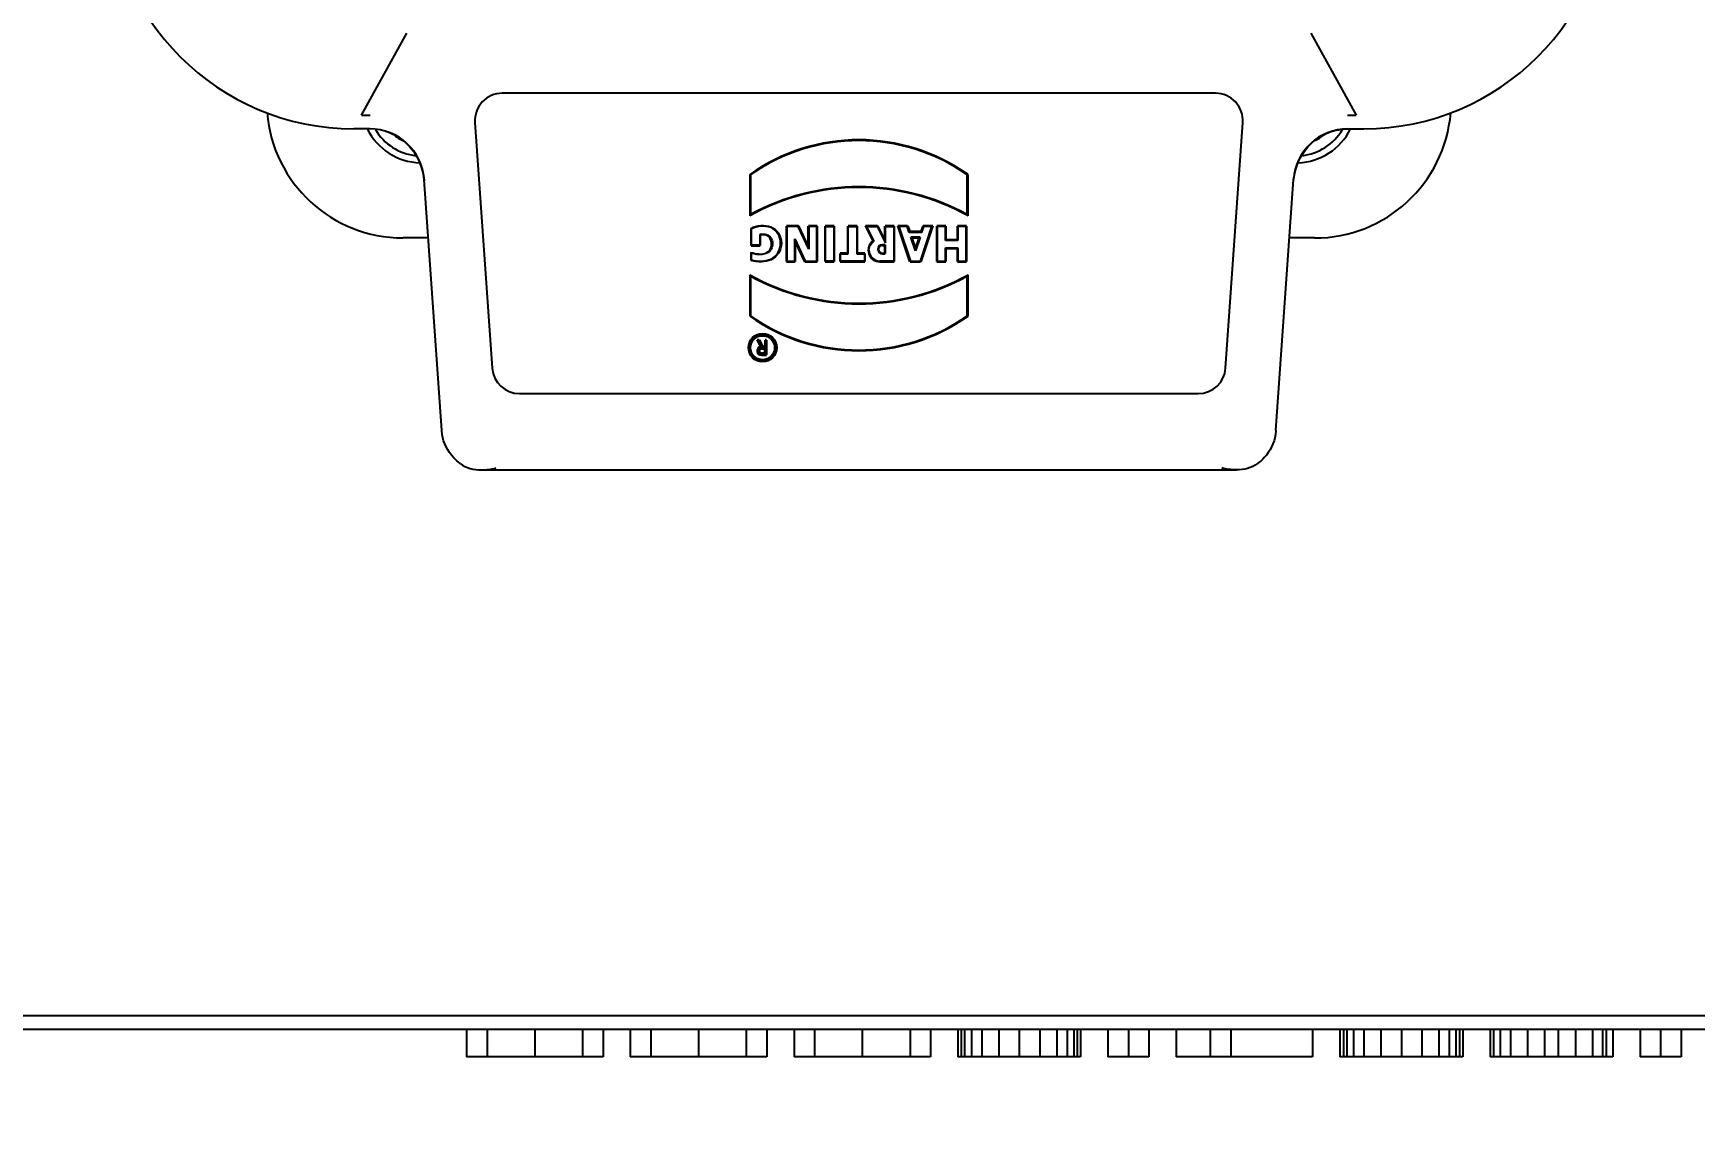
# Model space of a CAD drawing. Header units: millimetres. Extents: x 7426 to 8740, y 124 to 421.
# Drawn here: x 8105.94 to 8108.984, y 230.254 to 232.279 of the extents above; entities that cross this region are included whole.
import ezdxf

# ---------------------------------------------------------------- set-up
doc = ezdxf.new("R2010")
doc.units = ezdxf.units.MM
doc.layers.add('外形图', color=7, linetype='Continuous')
doc.layers.add('尺寸标注', color=7, linetype='Continuous')
doc.styles.add('微软雅黑', font='msyh.ttc')
doc.dimstyles.new('尺寸标注_1_20比例', dxfattribs={"dimtxt": 2.1, "dimasz": 1.7, "dimexe": 0.5, "dimexo": 0.4, "dimgap": 0.5, "dimtad": 1, "dimdec": 1, "dimlfac": 20, "dimdsep": 46, "dimtxsty": '微软雅黑', "dimcen": 0.09, "dimadec": 0, "dimazin": 0, "dimtp": 0.01, "dimtm": 0.01, "dimtfac": 1, "dimtdec": 1, "dimtofl": 0, "dimtmove": 0, "dimatfit": 3, "dimfxl": 1, "dimtolj": 1, "dimarcsym": 0})

# ---------------------------------------------------------------- blocks, each defined once
blk = doc.blocks.new('*D1019')
at = {"layer": 'Defpoints', "color": 0}
for p in [(8102.3775, 234.128), (8113.6278, 234.0461), (8102.3775, 224.774)]:
    blk.add_point(p, dxfattribs=at)
at = {"layer": '尺寸标注', "color": 0, "linetype": 'Continuous', "lineweight": -2}
for p, q in [((8102.3775, 233.728), (8102.3775, 224.274)), ((8113.6278, 233.6461), (8113.6278, 224.274)), ((8111.9278, 224.774), (8104.0775, 224.774))]:
    blk.add_line(p, q, dxfattribs=at)
at = {"layer": '尺寸标注', "color": 0}
for points in [[(8104.0775, 225.0573), (8104.0775, 224.4907), (8102.3775, 224.774)], [(8111.9278, 224.4907), (8111.9278, 225.0573), (8113.6278, 224.774)]]:
    blk.add_solid(points, dxfattribs=at)
at = {"layer": '尺寸标注', "color": 0, "insert": (8108.0026, 226.3599), "char_height": 2.1, "attachment_point": 5, "style": '微软雅黑'}
blk.add_mtext('\\A1;\\A1;225', dxfattribs=at)

msp = doc.modelspace()

# ---------------------------------------------------------------- linework, layer by layer
at = {"layer": '外形图', "color": 0, "linetype": 'Continuous'}
for p, q in [((8106.5415, 232.1286), (8106.6248, 232.2786)), ((8108.2805, 232.2786), (8108.3638, 232.1286)), ((8108.106, 232.1686), (8106.7992, 232.1686)), ((8106.5415, 232.1286), (8106.5573, 232.1286)), ((8108.348, 232.1286), (8108.3638, 232.1286)), ((8106.5566, 232.1036), (8106.5276, 232.1036)), ((8106.5849, 232.0993), (8106.5875, 232.0985)), ((8106.7493, 232.1151), (8106.7808, 231.6651)), ((8108.1245, 231.6651), (8108.1559, 232.1151)), ((8108.3486, 232.1036), (8108.3777, 232.1036)), ((8106.61, 232.0878), (8106.614, 232.085)), ((8108.2869, 232.0817), (8108.2911, 232.0849)), ((8106.6542, 232.0212), (8106.6556, 232.0143)), ((8106.6556, 232.0143), (8106.6565, 232.0082)), ((8106.6885, 231.5511), (8106.6564, 232.0106)), ((8107.2526, 232.0196), (8107.2526, 231.9442)), ((8107.2539, 232.019), (8107.2539, 231.9464)), ((8107.6526, 232.0193), (8107.6513, 232.0193)), ((8107.6513, 231.9464), (8107.6513, 232.019)), ((8107.6526, 231.9442), (8107.6526, 232.0193)), ((8108.2167, 231.5511), (8108.2489, 232.0106)), ((8108.249, 232.0099), (8108.25, 232.0162)), ((8108.25, 232.0162), (8108.2514, 232.0227)), ((8107.2546, 231.9212), (8107.2546, 231.8899)), ((8107.2559, 231.8899), (8107.2559, 231.9204)), ((8107.2713, 231.9104), (8107.2723, 231.9104)), ((8107.3194, 231.9254), (8107.3194, 231.8607)), ((8107.3418, 231.926), (8107.3201, 231.926)), ((8107.3207, 231.9254), (8107.3201, 231.9254)), ((8107.3201, 231.9254), (8107.3201, 231.9247)), ((8107.3414, 231.9247), (8107.3207, 231.9247)), ((8107.3207, 231.9247), (8107.3207, 231.8613)), ((8107.3421, 231.9255), (8107.3412, 231.9251)), ((8107.3607, 231.8833), (8107.3414, 231.9247)), ((8107.3418, 231.9247), (8107.3418, 231.9257)), ((8107.3422, 231.926), (8107.3594, 231.8892)), ((8107.3594, 231.9254), (8107.3594, 231.8892)), ((8107.376, 231.926), (8107.3601, 231.926)), ((8107.3607, 231.9254), (8107.3601, 231.9254)), ((8107.3601, 231.9254), (8107.3601, 231.9247)), ((8107.3753, 231.9247), (8107.3607, 231.9247)), ((8107.3607, 231.9247), (8107.3607, 231.8833)), ((8107.376, 231.9254), (8107.3753, 231.9254)), ((8107.3753, 231.8613), (8107.3753, 231.9247)), ((8107.376, 231.9247), (8107.376, 231.9254)), ((8107.3766, 231.8607), (8107.3766, 231.9254)), ((8107.3902, 231.9254), (8107.3902, 231.8607)), ((8107.4076, 231.926), (8107.3909, 231.926)), ((8107.3915, 231.9254), (8107.3909, 231.9254)), ((8107.3909, 231.9254), (8107.3909, 231.9247)), ((8107.3915, 231.9247), (8107.4069, 231.9247)), ((8107.3915, 231.8613), (8107.3915, 231.9247)), ((8107.4076, 231.9254), (8107.4069, 231.9254)), ((8107.4069, 231.9247), (8107.4069, 231.8613)), ((8107.4076, 231.9247), (8107.4076, 231.9254)), ((8107.4082, 231.8607), (8107.4082, 231.9254)), ((8107.432, 231.9254), (8107.432, 231.8754)), ((8107.4494, 231.926), (8107.4327, 231.926)), ((8107.4333, 231.9254), (8107.4327, 231.9254)), ((8107.4327, 231.9254), (8107.4327, 231.9247)), ((8107.4333, 231.9247), (8107.4487, 231.9247)), ((8107.4333, 231.8747), (8107.4333, 231.9247)), ((8107.4494, 231.9254), (8107.4487, 231.9254)), ((8107.4487, 231.9247), (8107.4487, 231.8747)), ((8107.4494, 231.9247), (8107.4494, 231.9254)), ((8107.45, 231.8754), (8107.45, 231.9254)), ((8107.4866, 231.926), (8107.465, 231.926)), ((8107.465, 231.926), (8107.4672, 231.9247)), ((8107.4788, 231.8984), (8107.465, 231.926)), ((8107.4672, 231.9247), (8107.4862, 231.9247)), ((8107.4805, 231.898), (8107.4672, 231.9247)), ((8107.4869, 231.9255), (8107.486, 231.9251)), ((8107.4862, 231.9247), (8107.5011, 231.8949)), ((8107.4866, 231.9247), (8107.4866, 231.9257)), ((8107.487, 231.926), (8107.4875, 231.9252)), ((8107.4875, 231.9252), (8107.4998, 231.9007)), ((8107.4998, 231.9254), (8107.4998, 231.9007)), ((8107.5172, 231.926), (8107.5005, 231.926)), ((8107.5011, 231.9254), (8107.5005, 231.9254)), ((8107.5005, 231.9254), (8107.5005, 231.9247)), ((8107.5011, 231.9247), (8107.5165, 231.9247)), ((8107.5011, 231.8949), (8107.5011, 231.9247)), ((8107.5172, 231.9254), (8107.5165, 231.9254)), ((8107.5165, 231.9247), (8107.5165, 231.8613)), ((8107.5172, 231.9247), (8107.5172, 231.9254)), ((8107.5178, 231.8607), (8107.5178, 231.9254)), ((8107.5418, 231.926), (8107.5242, 231.926)), ((8107.5242, 231.926), (8107.5261, 231.9247)), ((8107.5462, 231.86), (8107.5242, 231.926)), ((8107.5413, 231.9247), (8107.5261, 231.9247)), ((8107.5261, 231.9247), (8107.5472, 231.8613)), ((8107.542, 231.9254), (8107.5411, 231.9252)), ((8107.5449, 231.9139), (8107.5413, 231.9247)), ((8107.5418, 231.9247), (8107.5418, 231.9256)), ((8107.5422, 231.926), (8107.5458, 231.9152)), ((8107.5447, 231.9144), (8107.5452, 231.9145)), ((8107.5676, 231.9139), (8107.5449, 231.9139)), ((8107.5671, 231.9152), (8107.5454, 231.9152)), ((8107.5454, 231.9148), (8107.5454, 231.9146)), ((8107.5454, 231.9146), (8107.5456, 231.9146)), ((8107.5454, 231.9144), (8107.5454, 231.9139)), ((8107.5653, 231.8613), (8107.5864, 231.9247)), ((8107.5882, 231.926), (8107.5662, 231.86)), ((8107.5666, 231.9152), (8107.5702, 231.926)), ((8107.5669, 231.9146), (8107.5671, 231.9146)), ((8107.5671, 231.9146), (8107.5671, 231.9148)), ((8107.5671, 231.9139), (8107.5671, 231.9144)), ((8107.5673, 231.9145), (8107.5677, 231.9144)), ((8107.5712, 231.9247), (8107.5676, 231.9139)), ((8107.5713, 231.9252), (8107.5705, 231.9254)), ((8107.5882, 231.926), (8107.5707, 231.926)), ((8107.5707, 231.9256), (8107.5707, 231.9247)), ((8107.5864, 231.9247), (8107.5712, 231.9247)), ((8107.5864, 231.9247), (8107.5882, 231.926)), ((8107.5946, 231.9254), (8107.5946, 231.8607)), ((8107.612, 231.926), (8107.5953, 231.926)), ((8107.5959, 231.9254), (8107.5953, 231.9254)), ((8107.5953, 231.9254), (8107.5953, 231.9247)), ((8107.6113, 231.9247), (8107.5959, 231.9247)), ((8107.5959, 231.9247), (8107.5959, 231.8613)), ((8107.612, 231.9254), (8107.6113, 231.9254)), ((8107.6113, 231.8987), (8107.6113, 231.9247)), ((8107.612, 231.9247), (8107.612, 231.9254)), ((8107.6126, 231.8994), (8107.6126, 231.9254)), ((8107.6326, 231.9254), (8107.6326, 231.8994)), ((8107.65, 231.926), (8107.6333, 231.926)), ((8107.6339, 231.9254), (8107.6333, 231.9254)), ((8107.6333, 231.9254), (8107.6333, 231.9247)), ((8107.6493, 231.9247), (8107.6339, 231.9247)), ((8107.6339, 231.9247), (8107.6339, 231.8987)), ((8107.65, 231.9254), (8107.6493, 231.9254)), ((8107.6493, 231.8613), (8107.6493, 231.9247)), ((8107.65, 231.9247), (8107.65, 231.9254)), ((8107.6506, 231.8607), (8107.6506, 231.9254)), ((8106.6639, 231.9036), (8106.6175, 231.9036)), ((8107.272, 231.8905), (8107.2553, 231.8905)), ((8107.2553, 231.8892), (8107.272, 231.8892)), ((8107.2713, 231.9097), (8107.2713, 231.8899)), ((8107.2725, 231.9097), (8107.2726, 231.9092)), ((8107.2726, 231.8899), (8107.2726, 231.9097)), ((8107.2903, 231.9029), (8107.2915, 231.9036)), ((8107.3353, 231.902), (8107.3543, 231.8613)), ((8107.3353, 231.902), (8107.3366, 231.896)), ((8107.3353, 231.8613), (8107.3353, 231.902)), ((8107.3534, 231.86), (8107.3366, 231.896)), ((8107.3366, 231.8607), (8107.3366, 231.896)), ((8107.3607, 231.8833), (8107.3594, 231.8892)), ((8107.4788, 231.8984), (8107.4794, 231.8981)), ((8107.4794, 231.8981), (8107.4797, 231.8983)), ((8107.4798, 231.8978), (8107.48, 231.8977)), ((8107.5005, 231.8913), (8107.4956, 231.8913)), ((8107.4956, 231.89), (8107.5005, 231.89)), ((8107.5007, 231.8968), (8107.4998, 231.9005)), ((8107.4998, 231.8907), (8107.4998, 231.8754)), ((8107.5011, 231.8949), (8107.5007, 231.8968)), ((8107.5011, 231.8754), (8107.5011, 231.8907)), ((8107.5647, 231.9053), (8107.5477, 231.9053)), ((8107.5496, 231.904), (8107.5477, 231.9053)), ((8107.5562, 231.8799), (8107.5477, 231.9053)), ((8107.5496, 231.904), (8107.5629, 231.904)), ((8107.5496, 231.904), (8107.5562, 231.884)), ((8107.5647, 231.9053), (8107.5562, 231.8799)), ((8107.5562, 231.884), (8107.5629, 231.904)), ((8107.5562, 231.8799), (8107.5562, 231.884)), ((8107.5629, 231.904), (8107.5647, 231.9053)), ((8107.6339, 231.8987), (8107.6113, 231.8987)), ((8107.6113, 231.8853), (8107.6339, 231.8853)), ((8107.6113, 231.8613), (8107.6113, 231.8853)), ((8107.6333, 231.9), (8107.612, 231.9)), ((8107.612, 231.884), (8107.6333, 231.884)), ((8107.6126, 231.8607), (8107.6126, 231.8847)), ((8107.6326, 231.8847), (8107.6326, 231.8607)), ((8107.6339, 231.8853), (8107.6339, 231.8613)), ((8108.2875, 231.9036), (8108.2414, 231.9036)), ((8107.2546, 231.8772), (8107.2546, 231.8633)), ((8107.2551, 231.8633), (8107.2553, 231.8633)), ((8107.2553, 231.8633), (8107.2552, 231.8631)), ((8107.2555, 231.8639), (8107.2553, 231.8635)), ((8107.2555, 231.8633), (8107.2559, 231.8633)), ((8107.2559, 231.8633), (8107.2559, 231.8755)), ((8107.3201, 231.8613), (8107.3201, 231.8607)), ((8107.3201, 231.8607), (8107.3207, 231.8607)), ((8107.3201, 231.86), (8107.336, 231.86)), ((8107.3207, 231.8613), (8107.3353, 231.8613)), ((8107.3353, 231.8607), (8107.336, 231.8607)), ((8107.336, 231.8607), (8107.336, 231.8613)), ((8107.3536, 231.8606), (8107.3544, 231.861)), ((8107.3538, 231.8613), (8107.3538, 231.8604)), ((8107.3538, 231.86), (8107.376, 231.86)), ((8107.3543, 231.8613), (8107.3753, 231.8613)), ((8107.3753, 231.8607), (8107.376, 231.8607)), ((8107.376, 231.8607), (8107.376, 231.8613)), ((8107.3909, 231.8613), (8107.3909, 231.8607)), ((8107.3909, 231.8607), (8107.3915, 231.8607)), ((8107.3909, 231.86), (8107.4076, 231.86)), ((8107.4069, 231.8613), (8107.3915, 231.8613)), ((8107.4069, 231.8607), (8107.4076, 231.8607)), ((8107.4076, 231.8607), (8107.4076, 231.8613)), ((8107.4178, 231.8754), (8107.4178, 231.8607)), ((8107.4327, 231.876), (8107.4185, 231.876)), ((8107.4191, 231.8754), (8107.4185, 231.8754)), ((8107.4185, 231.8754), (8107.4185, 231.8747)), ((8107.4185, 231.8613), (8107.4185, 231.8607)), ((8107.4185, 231.8607), (8107.4191, 231.8607)), ((8107.4185, 231.86), (8107.4636, 231.86)), ((8107.4191, 231.8747), (8107.4333, 231.8747)), ((8107.4191, 231.8613), (8107.4191, 231.8747)), ((8107.4629, 231.8613), (8107.4191, 231.8613)), ((8107.4487, 231.8747), (8107.4629, 231.8747)), ((8107.4636, 231.876), (8107.4494, 231.876)), ((8107.4636, 231.8754), (8107.4629, 231.8754)), ((8107.4629, 231.8747), (8107.4629, 231.8613)), ((8107.4629, 231.8607), (8107.4636, 231.8607)), ((8107.4636, 231.8747), (8107.4636, 231.8754)), ((8107.4636, 231.8607), (8107.4636, 231.8613)), ((8107.4642, 231.8607), (8107.4642, 231.8754)), ((8107.5165, 231.8613), (8107.4909, 231.8613)), ((8107.4909, 231.86), (8107.5172, 231.86)), ((8107.4956, 231.876), (8107.4998, 231.876)), ((8107.4956, 231.8747), (8107.5005, 231.8747)), ((8107.5165, 231.8607), (8107.5172, 231.8607)), ((8107.5172, 231.8607), (8107.5172, 231.8613)), ((8107.5465, 231.8606), (8107.5473, 231.8609)), ((8107.5467, 231.8613), (8107.5467, 231.8605)), ((8107.5467, 231.86), (8107.5658, 231.86)), ((8107.5472, 231.8613), (8107.5653, 231.8613)), ((8107.5651, 231.8609), (8107.566, 231.8606)), ((8107.5658, 231.8605), (8107.5658, 231.8613)), ((8107.5953, 231.8613), (8107.5953, 231.8607)), ((8107.5953, 231.8607), (8107.5959, 231.8607)), ((8107.5953, 231.86), (8107.612, 231.86)), ((8107.5959, 231.8613), (8107.6113, 231.8613)), ((8107.6113, 231.8607), (8107.612, 231.8607)), ((8107.612, 231.8607), (8107.612, 231.8613)), ((8107.6333, 231.8613), (8107.6333, 231.8607)), ((8107.6333, 231.8607), (8107.6339, 231.8607)), ((8107.6333, 231.86), (8107.65, 231.86)), ((8107.6339, 231.8613), (8107.6493, 231.8613)), ((8107.6493, 231.8607), (8107.65, 231.8607)), ((8107.65, 231.8607), (8107.65, 231.8613)), ((8107.2526, 231.836), (8107.2526, 231.7609)), ((8107.2539, 231.8338), (8107.2539, 231.7612)), ((8107.6513, 231.7612), (8107.6513, 231.8338)), ((8107.6526, 231.7606), (8107.6526, 231.836)), ((8107.2526, 231.7609), (8107.2539, 231.7609)), ((8107.2702, 231.7168), (8107.2661, 231.7168)), ((8107.2682, 231.7155), (8107.2661, 231.7168)), ((8107.2722, 231.7045), (8107.2661, 231.7168)), ((8107.2698, 231.7155), (8107.2682, 231.7155)), ((8107.2682, 231.7155), (8107.2742, 231.7035)), ((8107.2704, 231.7162), (8107.2696, 231.7158)), ((8107.2758, 231.7035), (8107.2698, 231.7155)), ((8107.2702, 231.7155), (8107.2702, 231.7164)), ((8107.2706, 231.7168), (8107.2766, 231.7048)), ((8107.2808, 231.7021), (8107.2741, 231.7021)), ((8107.2741, 231.7008), (8107.2808, 231.7008)), ((8107.2756, 231.7038), (8107.2759, 231.704)), ((8107.2814, 231.7035), (8107.2758, 231.7035)), ((8107.2808, 231.7048), (8107.2762, 231.7048)), ((8107.2762, 231.7044), (8107.2762, 231.7041)), ((8107.2762, 231.7041), (8107.2764, 231.7042)), ((8107.2762, 231.7038), (8107.2762, 231.7035)), ((8107.2801, 231.7161), (8107.2801, 231.7041)), ((8107.2801, 231.6928), (8107.2801, 231.7008)), ((8107.2834, 231.7168), (8107.2808, 231.7168)), ((8107.2814, 231.7161), (8107.2808, 231.7161)), ((8107.2808, 231.7161), (8107.2808, 231.7155)), ((8107.2808, 231.7035), (8107.2808, 231.7038)), ((8107.2828, 231.7155), (8107.2814, 231.7155)), ((8107.2814, 231.7155), (8107.2814, 231.7035)), ((8107.2814, 231.6921), (8107.2814, 231.7014)), ((8107.2834, 231.7161), (8107.2828, 231.7161)), ((8107.2828, 231.6901), (8107.2828, 231.7155)), ((8107.2834, 231.7155), (8107.2834, 231.7161)), ((8107.2841, 231.6894), (8107.2841, 231.7161)), ((8107.2808, 231.6928), (8107.2741, 231.6928)), ((8107.2741, 231.6915), (8107.2808, 231.6915)), ((8107.2741, 231.6901), (8107.2828, 231.6901)), ((8107.2741, 231.6888), (8107.2834, 231.6888)), ((8107.2828, 231.6894), (8107.2834, 231.6894)), ((8107.2834, 231.6894), (8107.2834, 231.6901)), ((8106.8307, 231.6186), (8108.0746, 231.6186)), ((8106.6892, 231.5435), (8106.6885, 231.5511)), ((8108.2167, 231.5511), (8108.216, 231.5435)), ((8106.7608, 231.4786), (8108.1444, 231.4786)), ((8113.1278, 230.4785), (8102.8775, 230.4785)), ((8113.1278, 230.4535), (8102.8775, 230.4535)), ((8106.7339, 230.4535), (8106.7339, 230.4035)), ((8106.7714, 230.4535), (8106.7714, 230.4035)), ((8106.8589, 230.4535), (8106.8589, 230.4035)), ((8106.9464, 230.4535), (8106.9464, 230.4035)), ((8106.9839, 230.4535), (8106.9839, 230.4035)), ((8107.0339, 230.4535), (8107.0339, 230.4035)), ((8107.0714, 230.4535), (8107.0714, 230.4035)), ((8107.1589, 230.4535), (8107.1589, 230.4035)), ((8107.2464, 230.4535), (8107.2464, 230.4035)), ((8107.2839, 230.4535), (8107.2839, 230.4035)), ((8107.3339, 230.4535), (8107.3339, 230.4035)), ((8107.3714, 230.4535), (8107.3714, 230.4035)), ((8107.4589, 230.4535), (8107.4589, 230.4035)), ((8107.5464, 230.4535), (8107.5464, 230.4035)), ((8107.5839, 230.4535), (8107.5839, 230.4035)), ((8107.6339, 230.4535), (8107.6339, 230.4035)), ((8107.6401, 230.4535), (8107.6401, 230.4035)), ((8107.6464, 230.4535), (8107.6464, 230.4035)), ((8107.6589, 230.4535), (8107.6589, 230.4035)), ((8107.6776, 230.4535), (8107.6776, 230.4035)), ((8107.7089, 230.4535), (8107.7089, 230.4035)), ((8107.7464, 230.4535), (8107.7464, 230.4035)), ((8107.7839, 230.4535), (8107.7839, 230.4035)), ((8107.8151, 230.4535), (8107.8151, 230.4035)), ((8107.8339, 230.4535), (8107.8339, 230.4035)), ((8107.8464, 230.4535), (8107.8464, 230.4035)), ((8107.8526, 230.4535), (8107.8526, 230.4035)), ((8107.8589, 230.4535), (8107.8589, 230.4035)), ((8107.9089, 230.4535), (8107.9089, 230.4035)), ((8107.9464, 230.4535), (8107.9464, 230.4035)), ((8107.9839, 230.4535), (8107.9839, 230.4035)), ((8108.0339, 230.4535), (8108.0339, 230.4035)), ((8108.0964, 230.4535), (8108.0964, 230.4035)), ((8108.1339, 230.4535), (8108.1339, 230.4035)), ((8108.2839, 230.4535), (8108.2839, 230.4035)), ((8108.3339, 230.4535), (8108.3339, 230.4035)), ((8108.3402, 230.4535), (8108.3402, 230.4035)), ((8108.3464, 230.4535), (8108.3464, 230.4035)), ((8108.3589, 230.4535), (8108.3589, 230.4035)), ((8108.3777, 230.4535), (8108.3777, 230.4035)), ((8108.4089, 230.4535), (8108.4089, 230.4035)), ((8108.4464, 230.4535), (8108.4464, 230.4035)), ((8108.4839, 230.4535), (8108.4839, 230.4035)), ((8108.5152, 230.4535), (8108.5152, 230.4035)), ((8108.5339, 230.4535), (8108.5339, 230.4035)), ((8108.5464, 230.4535), (8108.5464, 230.4035)), ((8108.5527, 230.4535), (8108.5527, 230.4035)), ((8108.5589, 230.4535), (8108.5589, 230.4035)), ((8108.6089, 230.4535), (8108.6089, 230.4035)), ((8108.6152, 230.4535), (8108.6152, 230.4035)), ((8108.6277, 230.4535), (8108.6277, 230.4035)), ((8108.6464, 230.4535), (8108.6464, 230.4035)), ((8108.6777, 230.4535), (8108.6777, 230.4035)), ((8108.7089, 230.4535), (8108.7089, 230.4035)), ((8108.7339, 230.4535), (8108.7339, 230.4035)), ((8108.7652, 230.4535), (8108.7652, 230.4035)), ((8108.7964, 230.4535), (8108.7964, 230.4035)), ((8108.8152, 230.4535), (8108.8152, 230.4035)), ((8108.8214, 230.4535), (8108.8214, 230.4035)), ((8108.8339, 230.4535), (8108.8339, 230.4035)), ((8108.8839, 230.4535), (8108.8839, 230.4035)), ((8108.9214, 230.4535), (8108.9214, 230.4035)), ((8108.9589, 230.4535), (8108.9589, 230.4035)), ((8106.9839, 230.4035), (8106.7339, 230.4035)), ((8107.2839, 230.4035), (8107.0339, 230.4035)), ((8107.5839, 230.4035), (8107.3339, 230.4035)), ((8107.8589, 230.4035), (8107.6339, 230.4035)), ((8107.9839, 230.4035), (8107.9089, 230.4035)), ((8108.2839, 230.4035), (8108.0339, 230.4035)), ((8108.5589, 230.4035), (8108.3339, 230.4035)), ((8108.8339, 230.4035), (8108.6089, 230.4035)), ((8108.9589, 230.4035), (8108.8839, 230.4035))]:
    msp.add_line(p, q, dxfattribs=at)
for points in [[(8106.5875, 232.0985), (8106.5898, 232.0977), (8106.5938, 232.0962), (8106.5978, 232.0945), (8106.6018, 232.0925), (8106.6059, 232.0903), (8106.61, 232.0878)], [(8108.2911, 232.0849), (8108.2953, 232.0878), (8108.2997, 232.0904), (8108.3041, 232.0928), (8108.3086, 232.095), (8108.3131, 232.0969), (8108.3177, 232.0985)], [(8108.3177, 232.0985), (8108.3222, 232.0999), (8108.3266, 232.101), (8108.331, 232.1019), (8108.3352, 232.1026), (8108.3392, 232.1031), (8108.3429, 232.1034), (8108.3462, 232.1036), (8108.3481, 232.1036), (8108.3483, 232.1036)], [(8106.614, 232.085), (8106.618, 232.082), (8106.622, 232.0786), (8106.6258, 232.075), (8106.6295, 232.0711)], [(8106.6295, 232.0711), (8106.6332, 232.0669), (8106.6366, 232.0623)], [(8108.2644, 232.0558), (8108.2678, 232.061), (8108.2713, 232.0658)], [(8108.2713, 232.0658), (8108.275, 232.0703), (8108.2788, 232.0744), (8108.2828, 232.0782), (8108.2869, 232.0817)], [(8106.6366, 232.0623), (8106.6399, 232.0573), (8106.6431, 232.0519)], [(8106.6431, 232.0519), (8106.6459, 232.0462), (8106.6485, 232.0402), (8106.6508, 232.034)], [(8106.6508, 232.034), (8106.6527, 232.0276), (8106.6542, 232.0212)], [(8108.2514, 232.0227), (8108.2531, 232.0296), (8108.2554, 232.0367), (8108.2582, 232.0436)], [(8108.2582, 232.0436), (8108.2612, 232.0501), (8108.2644, 232.0558)]]:
    msp.add_lwpolyline(points, dxfattribs=at)
for radius in [0.026, 0.0247, 0.0233, 0.022]:
    msp.add_circle((8107.2762, 231.7026), radius, dxfattribs=at)
for centre, radius, start, end in [((8106.5276, 232.5536), 0.45, 180, 270), ((8108.3777, 232.5536), 0.45, 270, 0), ((8106.7992, 232.1186), 0.05, 90, 184), ((8108.106, 232.1186), 0.05, 356, 90), ((8106.6176, 232.1536), 0.25, 184.685, 269.9678), ((8108.2877, 232.1536), 0.25, 269.9678, 355.2454), ((8106.6526, 232.1536), 0.1125, 206.5062, 267.9797), ((8106.5566, 232.0036), 0.1, 3.9975, 90), ((8106.6526, 232.1536), 0.1, 211.0208, 263.394), ((8106.6526, 232.1536), 0.08, 229.2229, 244.5826), ((8108.3486, 232.0036), 0.1, 90, 176.001), ((8108.2527, 232.1536), 0.1125, 272.527, 333.4714), ((8108.2527, 232.1536), 0.1, 276.5906, 328.9766), ((8108.2527, 232.1536), 0.08, 295.3853, 310.8026), ((8107.4526, 231.7373), 0.346, 54.6876, 125.3124), ((8107.4526, 231.7373), 0.3447, 54.8003, 125.1997), ((8107.4526, 231.5844), 0.4116, 60.928, 119.072), ((8107.4526, 231.5844), 0.4129, 61.2371, 118.7629), ((8107.6259, 231.7258), 0.4324, 149.3262, 149.6688), ((8107.2565, 231.7123), 0.4591, 30.3411, 30.6638), ((8107.4909, 231.8811), 0.0211, 125.005, 270), ((8107.4909, 231.8811), 0.0198, 180, 270), ((8107.4952, 231.8758), 0.0266, 123.3978, 125.7907), ((8107.4956, 231.883), 0.00831, 90, 270), ((8107.4956, 231.883), 0.007, 90, 270), ((8107.3578, 231.9558), 0.1297, 217.304, 218.2502), ((8107.2748, 231.9234), 0.0639, 251.5665, 252.6258), ((8107.4526, 232.1958), 0.4116, 240.928, 299.072), ((8107.6488, 232.0679), 0.4591, 210.3411, 210.6638), ((8107.4526, 232.1958), 0.4129, 241.2371, 298.7629), ((8107.2794, 232.0544), 0.4324, 329.3262, 329.6688), ((8107.4526, 232.0429), 0.346, 234.6876, 305.3124), ((8107.4526, 232.0429), 0.3447, 234.8003, 305.1997), ((8107.2741, 231.6968), 0.008, 103.6507, 270), ((8107.2741, 231.6968), 0.00669, 88.9618, 270), ((8107.2741, 231.6968), 0.00531, 90, 270), ((8107.2741, 231.6968), 0.004, 90, 270), ((8106.8307, 231.6686), 0.05, 184, 270), ((8108.0746, 231.6686), 0.05, 270, 356)]:
    msp.add_arc(centre, radius, start, end, dxfattribs=at)
for points in [[(8107.2546, 231.9212), (8107.2653, 231.9274), (8107.28, 231.9279), (8107.2916, 231.9237)], [(8107.2912, 231.9225), (8107.2801, 231.9265), (8107.2663, 231.926), (8107.2559, 231.9204)], [(8107.2723, 231.9104), (8107.2789, 231.9119), (8107.288, 231.9094), (8107.2915, 231.9036)], [(8107.2903, 231.9029), (8107.2871, 231.9083), (8107.2787, 231.9106), (8107.2726, 231.9092)], [(8107.2908, 231.8836), (8107.2936, 231.8894), (8107.2935, 231.8973), (8107.2903, 231.9029)], [(8107.2915, 231.9036), (8107.2955, 231.8981), (8107.295, 231.8892), (8107.292, 231.883)], [(8107.4711, 231.8811), (8107.4711, 231.8872), (8107.4747, 231.8938), (8107.4796, 231.8973)], [(8107.2918, 231.8636), (8107.2808, 231.8588), (8107.2672, 231.8589), (8107.2557, 231.8625)], [(8107.2559, 231.8638), (8107.2671, 231.86), (8107.2805, 231.8601), (8107.2913, 231.8648)], [(8106.7224, 231.4903), (8106.7331, 231.4823), (8106.7474, 231.4786), (8106.7608, 231.4786)], [(8108.1829, 231.4903), (8108.1721, 231.4823), (8108.1578, 231.4786), (8108.1444, 231.4786)], [(8106.7608, 231.4786), (8106.7699, 231.4786), (8106.7789, 231.48), (8106.7877, 231.4824)], [(8108.1444, 231.4786), (8108.1354, 231.4786), (8108.1263, 231.48), (8108.1176, 231.4824)]]:
    msp.add_open_spline(points, degree=3, dxfattribs=at)
for points, knots in [([(8107.2913, 231.8648), (8107.3017, 231.8694), (8107.3168, 231.8935), (8107.3018, 231.9187), (8107.2912, 231.9225)], [0, 0, 0, 0, 0.503652, 1, 1, 1, 1]), ([(8107.2916, 231.9237), (8107.3027, 231.9198), (8107.3185, 231.8936), (8107.3027, 231.8684), (8107.2918, 231.8636)], [0, 0, 0, 0, 0.496918, 1, 1, 1, 1]), ([(8107.2546, 231.8772), (8107.264, 231.8747), (8107.2788, 231.8712), (8107.2894, 231.8806), (8107.2908, 231.8836)], [0, 0, 0, 0, 0.748879, 1, 1, 1, 1]), ([(8107.292, 231.883), (8107.2893, 231.8773), (8107.2749, 231.8709), (8107.2624, 231.874), (8107.2559, 231.8755)], [0, 0, 0, 0, 0.490227, 1, 1, 1, 1]), ([(8106.7224, 231.4903), (8106.7179, 231.4937), (8106.7021, 231.5077), (8106.6915, 231.528), (8106.6892, 231.5435)], [0, 0, 0, 0, 0.262775, 1, 1, 1, 1]), ([(8108.216, 231.5435), (8108.2137, 231.528), (8108.2032, 231.5077), (8108.1873, 231.4937), (8108.1829, 231.4903)], [0, 0, 0, 0, 0.737223, 1, 1, 1, 1])]:
    msp.add_open_spline(points, degree=3, knots=knots, dxfattribs=at)

# ---------------------------------------------------------------- dimensions: what is measured, and where the dimension line sits
at = {"layer": '尺寸标注', "color": 0, "linetype": 'Continuous'}
dim = msp.add_linear_dim(base=(8102.3775, 224.774), p1=(8113.6278, 234.0461), p2=(8102.3775, 234.128), text='\\A1;225', dimstyle='尺寸标注_1_20比例', dxfattribs=at)
dim.commit()
dim.dimension.update_dxf_attribs({"geometry": '*D1019', "text_midpoint": (8108.0026, 226.3599)})

doc.saveas('drawing.dxf')
